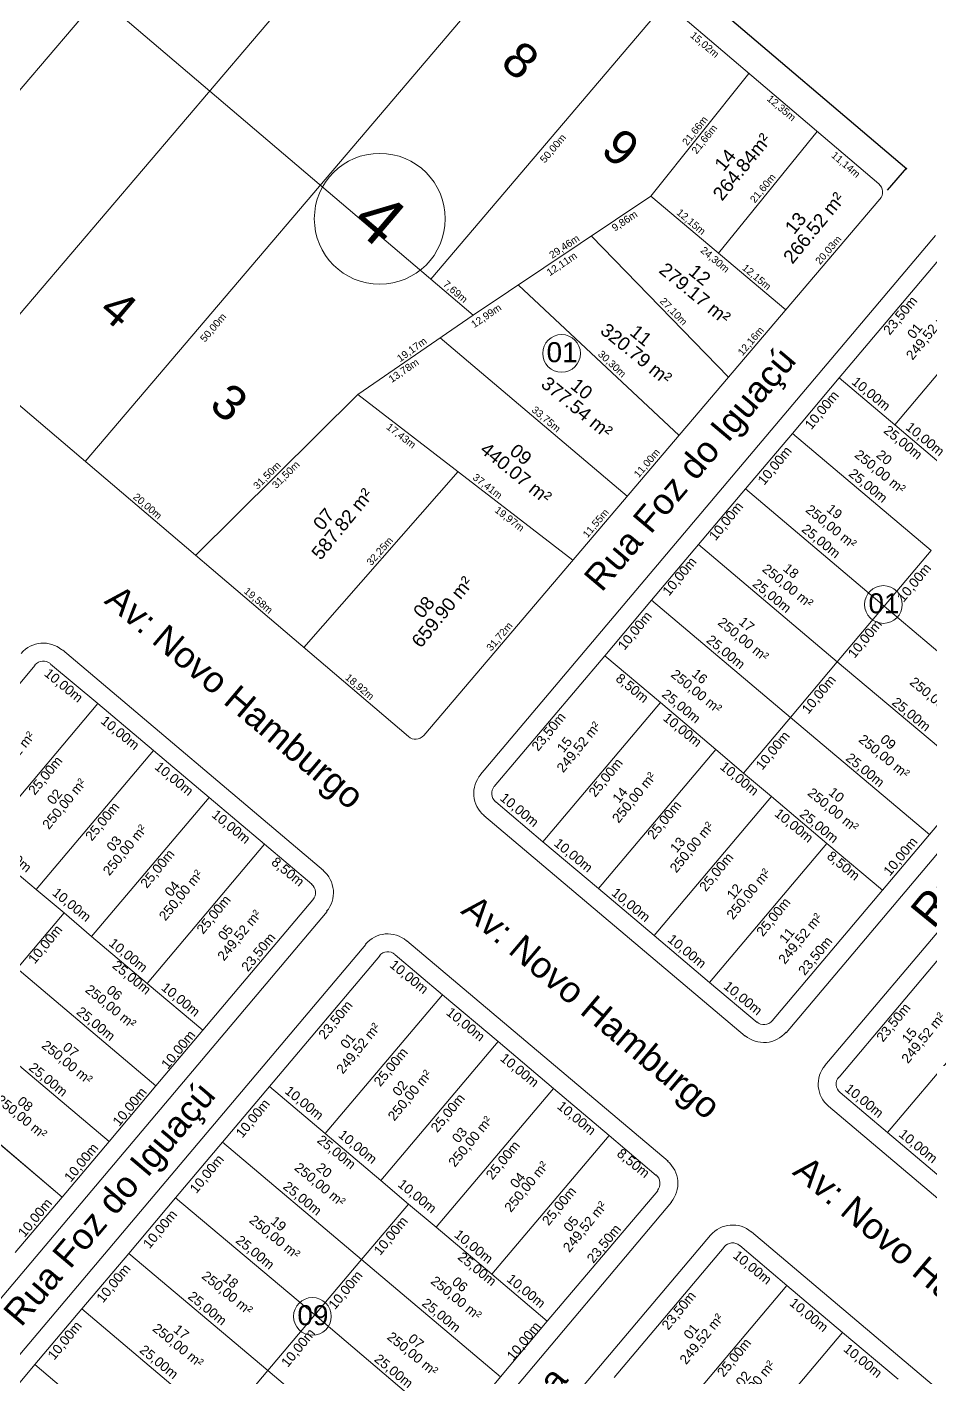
# Model space of a CAD drawing. Header units: metres. Extents: x 3808 to 8215, y 2374 to 6187.
# Drawn here: x 7317.1 to 7441.5, y 3941.6 to 4127.6 of the extents above; entities that cross this region are included whole.
import ezdxf
from ezdxf.enums import TextEntityAlignment as Align

# ---------------------------------------------------------------- set-up
doc = ezdxf.new("R2010")
doc.units = ezdxf.units.M
for name, color, linetype in [('0 - Cotas', 7, 'Continuous'), ('0 - Nome das Ruas', 7, 'Continuous'), ('0 - Número Dos Lotes', 7, 'Continuous'), ('0 - QUADRAS', 7, 'Continuous'), ('0 - Área Dos Lotes', 1, 'Continuous'), ('PDF_REGIAO_POLILINHAS', 7, 'Continuous'), ('vista', 7, 'Continuous')]:
    doc.layers.add(name, color=color, linetype=linetype)
doc.layers.add('0 - LINHAS DE QUADRA E LOTES', color=7, linetype='Continuous', lineweight=5)
doc.layers.add('PDF_IDENT_DAS_QUADRAS', color=40, linetype='Continuous', true_color=0xffbf00)
doc.layers.add('PDF_MEIO_FIO', color=7, linetype='Continuous', true_color=0xdd6e00)
doc.styles.add('Arial', font='arial.ttf')
doc.styles.add('pedro', font='arial.ttf', dxfattribs={"height": 3})
doc.styles.get("Standard").update_dxf_attribs({"font": 'arial.ttf'})
doc.dimstyles.new('Copy(2) of ISO-25', dxfattribs={"dimtxt": 1, "dimasz": 2.5, "dimexe": 1.25, "dimexo": 0.625, "dimgap": 0.2, "dimtad": 1, "dimtoh": 1, "dimlfac": 1, "dimzin": 1, "dimtxsty": 'Arial', "dimblk": 'NONE', "dimcen": 0, "dimse1": 1, "dimse2": 1, "dimsd1": 1, "dimsd2": 1, "dimclrt": 256, "dimaunit": 1, "dimadec": 3, "dimazin": 0, "dimtfac": 1, "dimtmove": 0, "dimatfit": 3, "dimldrblk": 'NONE', "dimfxl": 1, "dimtolj": 1, "dimtzin": 0, "dimarcsym": 0})
doc.dimstyles.new('pedro', dxfattribs={"dimtxt": 3, "dimasz": 0.1, "dimexe": 0.1, "dimexo": 0.1, "dimgap": 0.05, "dimtad": 1, "dimzin": 1, "dimtxsty": 'pedro', "dimblk": 'ARCHTICK', "dimcen": 2.5, "dimdle": 0.1, "dimadec": 0, "dimazin": 0, "dimtfac": 1, "dimtmove": 0, "dimatfit": 3, "dimldrblk": 'ARCHTICK', "dimfxl": 0.3, "dimarcsym": 0})

# ---------------------------------------------------------------- blocks, each defined once
blk = doc.blocks.new('_ARCHTICK')
at = {"color": 0, "linetype": 'ByBlock', "const_width": 0.15}
blk.add_lwpolyline([(-0.5, -0.5), (0.5, 0.5)], dxfattribs=at)
blk = doc.blocks.new('*D11524')
at = {"layer": 'Defpoints', "color": 0, "transparency": 16777216}
for p in [(7359.46, 4169.81), (7438.25, 4108.09), (7435.61, 4104.99)]:
    blk.add_point(p, dxfattribs=at)
at = {"layer": 'vista', "color": 0, "lineweight": -2, "transparency": 16777216}
for p, q in [((7359.53, 4169.88), (7362.17, 4172.99)), ((7362.03, 4172.98), (7438.33, 4108.03)), ((7435.68, 4105.07), (7438.32, 4108.17))]:
    blk.add_line(p, q, dxfattribs=at)
at = {"layer": 'vista', "color": 0, "lineweight": -2, "transparency": 16777216, "xscale": 0.1, "yscale": 0.1, "zscale": 0.1}
for p, rotation in [((7362.11, 4172.91), 139.595887678014), ((7438.25, 4108.09), 319.595887678014)]:
    blk.add_blockref('_ARCHTICK', p, dxfattribs=dict(at, rotation=rotation))
at = {"layer": 'vista', "color": 0, "lineweight": 5, "transparency": 16777216, "insert": (7401.38, 4141.91), "char_height": 3, "attachment_point": 5, "rotation": 319.5959, "style": 'pedro'}
blk.add_mtext('100,00', dxfattribs=at)
blk = doc.blocks.new('*D11714')
at = {"layer": 'Defpoints', "color": 0, "transparency": 16777216}
for p in [(7416.59, 4121.18), (7424.94, 4111.94), (7425.99, 4113.18)]:
    blk.add_point(p, dxfattribs=at)
at = {"layer": '0 - Cotas', "lineweight": 5, "transparency": 16777216, "insert": (7421.01, 4116.34), "char_height": 1, "attachment_point": 5, "rotation": 319.5959, "style": 'Arial'}
blk.add_mtext('\\A1;12,35m', dxfattribs=at)
blk = doc.blocks.new('_None')
blk = doc.blocks.new('*D11715')
at = {"layer": 'Defpoints', "color": 0, "transparency": 16777216}
for p in [(7425.99, 4113.18), (7433.3, 4104.59), (7434.47, 4105.96)]:
    blk.add_point(p, dxfattribs=at)
at = {"layer": '0 - Cotas', "lineweight": 5, "transparency": 16777216, "insert": (7429.88, 4108.55), "char_height": 1, "attachment_point": 5, "rotation": 319.5959, "style": 'Arial'}
blk.add_mtext('\\A1;11,14m', dxfattribs=at)
blk = doc.blocks.new('*D11716')
at = {"layer": 'Defpoints', "color": 0, "transparency": 16777216}
for p in [(7425.99, 4113.18), (7412.37, 4096.42), (7412.37, 4096.42)]:
    blk.add_point(p, dxfattribs=at)
at = {"layer": '0 - Cotas', "lineweight": 5, "transparency": 16777216, "insert": (7418.56, 4105.31), "char_height": 1, "attachment_point": 5, "rotation": 50.8945, "style": 'Arial'}
blk.add_mtext('\\A1;21,60m', dxfattribs=at)
blk = doc.blocks.new('*D11717')
at = {"layer": 'Defpoints', "color": 0, "transparency": 16777216}
for p in [(7416.59, 4121.18), (7403.08, 4104.25), (7404.44, 4103.16)]:
    blk.add_point(p, dxfattribs=at)
at = {"layer": '0 - Cotas', "lineweight": 5, "transparency": 16777216, "insert": (7410.51, 4112.06), "char_height": 1, "attachment_point": 5, "rotation": 51.4205, "style": 'Arial'}
blk.add_mtext('\\A1;21,66m', dxfattribs=at)
blk = doc.blocks.new('*D11718')
at = {"layer": 'Defpoints', "color": 0, "transparency": 16777216}
for p in [(7403.08, 4104.25), (7412.37, 4096.42), (7412.37, 4096.42)]:
    blk.add_point(p, dxfattribs=at)
at = {"layer": '0 - Cotas', "lineweight": 5, "transparency": 16777216, "insert": (7408.57, 4100.67), "char_height": 1, "attachment_point": 5, "rotation": 319.8918, "style": 'Arial'}
blk.add_mtext('\\A1;12,15m', dxfattribs=at)
blk = doc.blocks.new('*D11719')
at = {"layer": 'Defpoints', "color": 0, "transparency": 16777216}
for p in [(7412.37, 4096.42), (7421.66, 4088.6), (7421.66, 4088.6)]:
    blk.add_point(p, dxfattribs=at)
at = {"layer": '0 - Cotas', "lineweight": 5, "transparency": 16777216, "insert": (7417.6, 4093.06), "char_height": 1, "attachment_point": 5, "rotation": 319.8918, "style": 'Arial'}
blk.add_mtext('\\A1;12,15m', dxfattribs=at)
blk = doc.blocks.new('*D11720')
at = {"layer": 'Defpoints', "color": 0, "transparency": 16777216}
for p in [(7434.64, 4103.85), (7434.64, 4103.85), (7421.66, 4088.6)]:
    blk.add_point(p, dxfattribs=at)
at = {"layer": '0 - Cotas', "lineweight": 5, "transparency": 16777216, "insert": (7427.59, 4096.8), "char_height": 1, "attachment_point": 5, "rotation": 49.5959, "style": 'Arial'}
blk.add_mtext('\\A1;20,03m', dxfattribs=at)
blk = doc.blocks.new('*D11721')
at = {"layer": 'Defpoints', "color": 0, "transparency": 16777216}
for p in [(7421.66, 4088.6), (7413.78, 4079.34), (7413.78, 4079.34)]:
    blk.add_point(p, dxfattribs=at)
at = {"layer": '0 - Cotas', "lineweight": 5, "transparency": 16777216, "insert": (7416.9, 4084.24), "char_height": 1, "attachment_point": 5, "rotation": 49.5959, "style": 'Arial'}
blk.add_mtext('\\A1;12,16m', dxfattribs=at)
blk = doc.blocks.new('*D11722')
at = {"layer": 'Defpoints', "color": 0, "transparency": 16777216}
for p in [(7403.08, 4104.25), (7421.66, 4088.6), (7420.46, 4087.17)]:
    blk.add_point(p, dxfattribs=at)
at = {"layer": '0 - Cotas', "lineweight": 5, "transparency": 16777216, "insert": (7411.86, 4095.46), "char_height": 1, "attachment_point": 5, "rotation": 319.8918, "style": 'Arial'}
blk.add_mtext('\\A1;24,30m', dxfattribs=at)
blk = doc.blocks.new('*D11723')
at = {"layer": 'Defpoints', "color": 0, "transparency": 16777216}
for p in [(7394.88, 4098.76), (7413.78, 4079.34), (7413.78, 4079.34)]:
    blk.add_point(p, dxfattribs=at)
at = {"layer": '0 - Cotas', "lineweight": 5, "transparency": 16777216, "insert": (7406.15, 4088.33), "char_height": 1, "attachment_point": 5, "rotation": 314.2144, "style": 'Arial'}
blk.add_mtext('\\A1;27,10m', dxfattribs=at)
blk = doc.blocks.new('*D11724')
at = {"layer": 'Defpoints', "color": 0, "transparency": 16777216}
for p in [(7403.08, 4104.25), (7394.88, 4098.76), (7395.81, 4097.37)]:
    blk.add_point(p, dxfattribs=at)
at = {"layer": '0 - Cotas', "lineweight": 5, "transparency": 16777216, "insert": (7399.49, 4100.79), "char_height": 1, "attachment_point": 5, "rotation": 33.8134, "style": 'Arial'}
blk.add_mtext('\\A1;9,86m', dxfattribs=at)
blk = doc.blocks.new('*D11725')
at = {"layer": 'Defpoints', "color": 0, "transparency": 16777216}
for p in [(7394.88, 4098.76), (7384.82, 4092.02), (7385.82, 4090.53)]:
    blk.add_point(p, dxfattribs=at)
at = {"layer": '0 - Cotas', "lineweight": 5, "transparency": 16777216, "insert": (7390.84, 4094.85), "char_height": 1, "attachment_point": 5, "rotation": 33.8134, "style": 'Arial'}
blk.add_mtext('\\A1;12,11m', dxfattribs=at)
blk = doc.blocks.new('*D11726')
at = {"layer": 'Defpoints', "color": 0, "transparency": 16777216}
for p in [(7384.82, 4092.02), (7406.95, 4071.31), (7406.95, 4071.31)]:
    blk.add_point(p, dxfattribs=at)
at = {"layer": '0 - Cotas', "lineweight": 5, "transparency": 16777216, "insert": (7397.67, 4081.1), "char_height": 1, "attachment_point": 5, "rotation": 316.8923, "style": 'Arial'}
blk.add_mtext('\\A1;30,30m', dxfattribs=at)
blk = doc.blocks.new('*D11727')
at = {"layer": 'Defpoints', "color": 0, "transparency": 16777216}
for p in [(7374.06, 4084.75), (7399.82, 4062.94), (7399.82, 4062.94)]:
    blk.add_point(p, dxfattribs=at)
at = {"layer": '0 - Cotas', "lineweight": 5, "transparency": 16777216, "insert": (7388.6, 4073.48), "char_height": 1, "attachment_point": 5, "rotation": 319.743, "style": 'Arial'}
blk.add_mtext('\\A1;33,75m', dxfattribs=at)
blk = doc.blocks.new('*D11728')
at = {"layer": 'Defpoints', "color": 0, "transparency": 16777216}
for p in [(7406.95, 4071.31), (7399.82, 4062.94), (7399.82, 4062.94)]:
    blk.add_point(p, dxfattribs=at)
at = {"layer": '0 - Cotas', "lineweight": 5, "transparency": 16777216, "insert": (7402.59, 4067.43), "char_height": 1, "attachment_point": 5, "rotation": 49.5959, "style": 'Arial'}
blk.add_mtext('\\A1;11,00m', dxfattribs=at)
blk = doc.blocks.new('*D11729')
at = {"layer": 'Defpoints', "color": 0, "transparency": 16777216}
for p in [(7384.82, 4092.02), (7374.06, 4084.75), (7375.13, 4083.16)]:
    blk.add_point(p, dxfattribs=at)
at = {"layer": '0 - Cotas', "lineweight": 5, "transparency": 16777216, "insert": (7380.43, 4087.71), "char_height": 1, "attachment_point": 5, "rotation": 34.063, "style": 'Arial'}
blk.add_mtext('\\A1;12,99m', dxfattribs=at)
blk = doc.blocks.new('*D11730')
at = {"layer": 'Defpoints', "color": 0, "transparency": 16777216}
for p in [(7399.82, 4062.94), (7392.33, 4054.14), (7392.33, 4054.14)]:
    blk.add_point(p, dxfattribs=at)
at = {"layer": '0 - Cotas', "lineweight": 5, "transparency": 16777216, "insert": (7395.54, 4059.15), "char_height": 1, "attachment_point": 5, "rotation": 49.5959, "style": 'Arial'}
blk.add_mtext('\\A1;11,55m', dxfattribs=at)
blk = doc.blocks.new('*D11731')
at = {"layer": 'Defpoints', "color": 0, "transparency": 16777216}
for p in [(7362.69, 4076.96), (7392.33, 4054.14), (7392.33, 4054.14)]:
    blk.add_point(p, dxfattribs=at)
at = {"layer": '0 - Cotas', "lineweight": 5, "transparency": 16777216, "insert": (7380.52, 4064.24), "char_height": 1, "attachment_point": 5, "rotation": 322.4023, "style": 'Arial'}
blk.add_mtext('\\A1;37,41m', dxfattribs=at)
blk = doc.blocks.new('*D11732')
at = {"layer": 'Defpoints', "color": 0, "transparency": 16777216}
for p in [(7374.06, 4084.75), (7375.05, 4083.3), (7362.69, 4076.96)]:
    blk.add_point(p, dxfattribs=at)
at = {"layer": '0 - Cotas', "lineweight": 5, "transparency": 16777216, "insert": (7369.06, 4080.17), "char_height": 1, "attachment_point": 5, "rotation": 34.4025, "style": 'Arial'}
blk.add_mtext('\\A1;13,78m', dxfattribs=at)
blk = doc.blocks.new('*D11733')
at = {"layer": 'Defpoints', "color": 0, "transparency": 16777216}
for p in [(7392.33, 4054.14), (7371.77, 4029.98), (7371.77, 4029.98)]:
    blk.add_point(p, dxfattribs=at)
at = {"layer": '0 - Cotas', "lineweight": 5, "transparency": 16777216, "insert": (7382.27, 4043.55), "char_height": 1, "attachment_point": 5, "rotation": 49.5959, "style": 'Arial'}
blk.add_mtext('\\A1;31,72m', dxfattribs=at)
blk = doc.blocks.new('*D11734')
at = {"layer": 'Defpoints', "color": 0, "transparency": 16777216}
for p in [(7376.5, 4066.32), (7355.25, 4042.08), (7355.25, 4042.08)]:
    blk.add_point(p, dxfattribs=at)
at = {"layer": '0 - Cotas', "lineweight": 5, "transparency": 16777216, "insert": (7365.78, 4055.3), "char_height": 1, "attachment_point": 5, "rotation": 48.7582, "style": 'Arial'}
blk.add_mtext('\\A1;32,25m', dxfattribs=at)
blk = doc.blocks.new('*D11735')
at = {"layer": 'Defpoints', "color": 0, "transparency": 16777216}
for p in [(7376.5, 4066.32), (7391.28, 4052.78), (7392.33, 4054.14)]:
    blk.add_point(p, dxfattribs=at)
at = {"layer": '0 - Cotas', "lineweight": 5, "transparency": 16777216, "insert": (7383.55, 4059.74), "char_height": 1, "attachment_point": 5, "rotation": 322.4023, "style": 'Arial'}
blk.add_mtext('\\A1;19,97m', dxfattribs=at)
blk = doc.blocks.new('*D11736')
at = {"layer": 'Defpoints', "color": 0, "transparency": 16777216}
for p in [(7355.25, 4042.08), (7369.65, 4029.81), (7369.65, 4029.81)]:
    blk.add_point(p, dxfattribs=at)
at = {"layer": '0 - Cotas', "lineweight": 5, "transparency": 16777216, "insert": (7362.9, 4036.61), "char_height": 1, "attachment_point": 5, "rotation": 319.5959, "style": 'Arial'}
blk.add_mtext('\\A1;18,92m', dxfattribs=at)
blk = doc.blocks.new('*D11737')
at = {"layer": 'Defpoints', "color": 0, "transparency": 16777216}
for p in [(7362.69, 4076.96), (7376.5, 4066.32), (7375.43, 4064.93)]:
    blk.add_point(p, dxfattribs=at)
at = {"layer": '0 - Cotas', "lineweight": 5, "transparency": 16777216, "insert": (7368.62, 4071.19), "char_height": 1, "attachment_point": 5, "rotation": 322.4023, "style": 'Arial'}
blk.add_mtext('\\A1;17,43m', dxfattribs=at)
blk = doc.blocks.new('*D11738')
at = {"layer": 'Defpoints', "color": 0, "transparency": 16777216}
for p in [(7362.69, 4076.96), (7340.34, 4054.77), (7341.57, 4053.53)]:
    blk.add_point(p, dxfattribs=at)
at = {"layer": '0 - Cotas', "lineweight": 5, "transparency": 16777216, "insert": (7352.83, 4065.83), "char_height": 1, "attachment_point": 5, "rotation": 44.79, "style": 'Arial'}
blk.add_mtext('\\A1;31,50m', dxfattribs=at)
blk = doc.blocks.new('*D11739')
at = {"layer": 'Defpoints', "color": 0, "transparency": 16777216}
for p in [(7340.34, 4054.77), (7355.25, 4042.08), (7355.25, 4042.08)]:
    blk.add_point(p, dxfattribs=at)
at = {"layer": '0 - Cotas', "lineweight": 5, "transparency": 16777216, "insert": (7348.94, 4048.5), "char_height": 1, "attachment_point": 5, "rotation": 319.5959, "style": 'Arial'}
blk.add_mtext('\\A1;19,58m', dxfattribs=at)
blk = doc.blocks.new('*D11740')
at = {"layer": 'Defpoints', "color": 0, "transparency": 16777216}
for p in [(7405.15, 4130.92), (7415.4, 4119.79), (7416.59, 4121.18)]:
    blk.add_point(p, dxfattribs=at)
at = {"layer": '0 - Cotas', "lineweight": 5, "transparency": 16777216, "insert": (7410.44, 4125.07), "char_height": 1, "attachment_point": 5, "rotation": 319.5959, "style": 'Arial'}
blk.add_mtext('\\A1;15,02m', dxfattribs=at)
blk = doc.blocks.new('*D11741')
at = {"layer": 'Defpoints', "color": 0, "transparency": 16777216}
for p in [(7405.15, 4130.92), (7372.74, 4092.84), (7374.3, 4091.52)]:
    blk.add_point(p, dxfattribs=at)
at = {"layer": '0 - Cotas', "lineweight": 5, "transparency": 16777216, "insert": (7389.65, 4110.79), "char_height": 1, "attachment_point": 5, "rotation": 49.5959, "style": 'Arial'}
blk.add_mtext('\\A1;50,00m', dxfattribs=at)
blk = doc.blocks.new('*D11742')
at = {"layer": 'Defpoints', "color": 0, "transparency": 16777216}
for p in [(7416.59, 4121.18), (7403.08, 4104.25), (7403.08, 4104.25)]:
    blk.add_point(p, dxfattribs=at)
at = {"layer": '0 - Cotas', "lineweight": 5, "transparency": 16777216, "insert": (7409.21, 4113.22), "char_height": 1, "attachment_point": 5, "rotation": 51.4205, "style": 'Arial'}
blk.add_mtext('\\A1;21,66m', dxfattribs=at)
blk = doc.blocks.new('*D11743')
at = {"layer": 'Defpoints', "color": 0, "transparency": 16777216}
for p in [(7403.08, 4104.25), (7378.6, 4087.86), (7378.6, 4087.86)]:
    blk.add_point(p, dxfattribs=at)
at = {"layer": '0 - Cotas', "lineweight": 5, "transparency": 16777216, "insert": (7391.19, 4097.25), "char_height": 1, "attachment_point": 5, "rotation": 33.8134, "style": 'Arial'}
blk.add_mtext('\\A1;29,46m', dxfattribs=at)
blk = doc.blocks.new('*D11744')
at = {"layer": 'Defpoints', "color": 0, "transparency": 16777216}
for p in [(7372.74, 4092.84), (7378.6, 4087.86), (7378.6, 4087.86)]:
    blk.add_point(p, dxfattribs=at)
at = {"layer": '0 - Cotas', "lineweight": 5, "transparency": 16777216, "insert": (7376.08, 4091.05), "char_height": 1, "attachment_point": 5, "rotation": 319.5959, "style": 'Arial'}
blk.add_mtext('\\A1;7,69m', dxfattribs=at)
blk = doc.blocks.new('*D11745')
at = {"layer": 'Defpoints', "color": 0, "transparency": 16777216}
for p in [(7325.11, 4067.73), (7340.34, 4054.77), (7340.34, 4054.77)]:
    blk.add_point(p, dxfattribs=at)
at = {"layer": '0 - Cotas', "lineweight": 5, "transparency": 16777216, "insert": (7333.67, 4061.49), "char_height": 1, "attachment_point": 5, "rotation": 319.5959, "style": 'Arial'}
blk.add_mtext('\\A1;20,00m', dxfattribs=at)
blk = doc.blocks.new('*D11746')
at = {"layer": 'Defpoints', "color": 0, "transparency": 16777216}
for p in [(7357.51, 4105.81), (7359.33, 4104.26), (7325.11, 4067.73)]:
    blk.add_point(p, dxfattribs=at)
at = {"layer": '0 - Cotas', "lineweight": 5, "transparency": 16777216, "insert": (7342.83, 4086.11), "char_height": 1, "attachment_point": 5, "rotation": 49.5959, "style": 'Arial'}
blk.add_mtext('\\A1;50,00m', dxfattribs=at)
blk = doc.blocks.new('*D11747')
at = {"layer": 'Defpoints', "color": 0, "transparency": 16777216}
for p in [(7378.27, 4088.14), (7362.69, 4076.96), (7362.82, 4076.79)]:
    blk.add_point(p, dxfattribs=at)
at = {"layer": '0 - Cotas', "lineweight": 5, "transparency": 16777216, "insert": (7370.18, 4083.06), "char_height": 1, "attachment_point": 5, "rotation": 35.6701, "style": 'Arial'}
blk.add_mtext('\\A1;19,17m', dxfattribs=at)
blk = doc.blocks.new('*D11748')
at = {"layer": 'Defpoints', "color": 0, "transparency": 16777216}
for p in [(7362.69, 4076.96), (7340.34, 4054.77), (7340.34, 4054.77)]:
    blk.add_point(p, dxfattribs=at)
at = {"layer": '0 - Cotas', "lineweight": 5, "transparency": 16777216, "insert": (7350.24, 4065.73), "char_height": 1, "attachment_point": 5, "rotation": 44.79, "style": 'Arial'}
blk.add_mtext('\\A1;31,50m', dxfattribs=at)

msp = doc.modelspace()

# ---------------------------------------------------------------- linework, layer by layer
at = {"layer": '0 - LINHAS DE QUADRA E LOTES', "lineweight": 5}
for p, q in [((7403.077, 4104.248), (7416.587, 4121.184)), ((7425.99, 4113.181), (7412.368, 4096.422)), ((7378.603, 4087.856), (7403.077, 4104.248)), ((7403.077, 4104.248), (7421.659, 4088.596)), ((7413.777, 4079.337), (7394.881, 4098.759)), ((7406.948, 4071.313), (7384.823, 4092.022)), ((7378.603, 4087.856), (7362.692, 4076.96)), ((7399.818, 4062.937), (7374.062, 4084.746)), ((7362.692, 4076.96), (7340.336, 4054.768)), ((7392.329, 4054.139), (7362.692, 4076.96)), ((7355.246, 4042.076), (7376.504, 4066.324))]:
    msp.add_line(p, q, dxfattribs=at)
for centre, start, end in [((7433.499, 4104.82), 319.59589, 49.59589), ((7370.626, 4030.955), 229.59589, 319.59589)]:
    msp.add_arc(centre, 1.5, start, end, dxfattribs=at)
at = {"layer": 'PDF_IDENT_DAS_QUADRAS', "color": 7, "lineweight": 5}
for centre in [(7390.77, 4082.607), (7435.118, 4048.012), (7356.439, 3949.94)]:
    msp.add_circle(centre, 2.597, dxfattribs=at)
at = {"layer": 'PDF_MEIO_FIO', "lineweight": 5}
for p, q in [((7379.595, 4024.594), (7442.272, 4098.84)), ((7484.382, 4063.311), (7421.705, 3989.014)), ((7427.053, 3984.489), (7489.781, 4058.786)), ((7322.008, 4041.767), (7357.949, 4011.38)), ((7416.05, 3988.551), (7380.058, 4018.938)), ((7358.463, 4005.724), (7295.735, 3931.478)), ((7301.133, 3926.954), (7363.81, 4001.199)), ((7369.466, 4001.662), (7405.458, 3971.326)), ((7463.559, 3948.497), (7427.567, 3978.885)), ((7405.92, 3965.671), (7343.244, 3891.373)), ((7416.924, 3961.609), (7452.915, 3931.221)), ((7348.591, 3886.849), (7411.268, 3961.146))]:
    msp.add_line(p, q, dxfattribs=at)
for centre, start, end in [((7319.361, 4038.708), 49.83385, 139.82877), ((7382.654, 4021.998), 139.8277, 229.82941), ((7355.352, 4008.321), 319.8277, 49.82941), ((7366.818, 3998.654), 49.8338, 139.82882), ((7418.646, 3991.662), 229.8277, 319.82941), ((7430.112, 3981.944), 139.8277, 229.82941), ((7402.81, 3968.267), 319.8277, 49.82941), ((7414.327, 3958.549), 49.8338, 139.82882)]:
    msp.add_arc(centre, 3.985, start, end, dxfattribs=at)
at = {"layer": 'PDF_REGIAO_POLILINHAS', "lineweight": 5}
for p, q in [((7429.007, 4079.25), (7444.226, 4097.246)), ((7452.812, 4091.899), (7436.668, 4072.771)), ((7436.668, 4072.771), (7452.812, 4091.899)), ((7422.579, 4071.589), (7429.007, 4079.25)), ((7436.668, 4072.771), (7429.007, 4079.25)), ((7429.007, 4079.25), (7436.668, 4072.771)), ((7416.101, 4063.928), (7422.579, 4071.589)), ((7422.579, 4071.589), (7441.706, 4055.444)), ((7441.706, 4055.444), (7422.579, 4071.589)), ((7444.329, 4066.293), (7436.668, 4072.771)), ((7436.668, 4072.771), (7444.329, 4066.293)), ((7409.622, 4056.267), (7416.101, 4063.928)), ((7416.101, 4063.928), (7435.228, 4047.783)), ((7435.228, 4047.783), (7416.101, 4063.928)), ((7403.144, 4048.606), (7409.622, 4056.267)), ((7409.622, 4056.267), (7428.749, 4040.122)), ((7428.749, 4040.122), (7409.622, 4056.267)), ((7441.706, 4055.444), (7435.228, 4047.783)), ((7435.228, 4047.783), (7441.706, 4055.444)), ((7396.717, 4040.945), (7403.144, 4048.606)), ((7403.144, 4048.606), (7422.322, 4032.461)), ((7422.322, 4032.461), (7403.144, 4048.606)), ((7435.228, 4047.783), (7428.749, 4040.122)), ((7428.749, 4040.122), (7435.228, 4047.783)), ((7454.355, 4031.587), (7435.228, 4047.783)), ((7435.228, 4047.783), (7454.355, 4031.587)), ((7303.087, 4021.663), (7318.255, 4039.659)), ((7320.363, 4039.813), (7326.893, 4034.363)), ((7381.498, 4022.949), (7396.717, 4040.945)), ((7396.717, 4040.945), (7404.378, 4034.517)), ((7404.378, 4034.517), (7396.717, 4040.945)), ((7422.322, 4032.461), (7428.749, 4040.122)), ((7428.749, 4040.122), (7422.322, 4032.461)), ((7428.749, 4040.122), (7447.928, 4023.977)), ((7447.928, 4023.977), (7428.749, 4040.122)), ((7326.893, 4034.363), (7310.697, 4015.185)), ((7310.697, 4015.185), (7326.893, 4034.363)), ((7326.893, 4034.363), (7334.554, 4027.885)), ((7388.182, 4015.339), (7404.378, 4034.517)), ((7404.378, 4034.517), (7388.182, 4015.339)), ((7404.378, 4034.517), (7412.039, 4028.039)), ((7412.039, 4028.039), (7404.378, 4034.517)), ((7415.844, 4024.8), (7422.322, 4032.461)), ((7422.322, 4032.461), (7415.844, 4024.8)), ((7441.449, 4016.316), (7422.322, 4032.461)), ((7422.322, 4032.461), (7441.449, 4016.316)), ((7334.554, 4027.885), (7318.358, 4008.758)), ((7318.358, 4008.758), (7334.554, 4027.885)), ((7334.554, 4027.885), (7342.215, 4021.406)), ((7395.843, 4008.912), (7412.039, 4028.039)), ((7412.039, 4028.039), (7395.843, 4008.912)), ((7412.039, 4028.039), (7415.844, 4024.8)), ((7415.844, 4024.8), (7412.039, 4028.039)), ((7419.7, 4021.56), (7415.844, 4024.8)), ((7415.844, 4024.8), (7419.7, 4021.56)), ((7447.928, 4023.977), (7441.449, 4016.316)), ((7342.215, 4021.406), (7326.019, 4002.279)), ((7326.019, 4002.279), (7342.215, 4021.406)), ((7326.019, 4002.279), (7342.215, 4021.406)), ((7342.215, 4021.406), (7349.825, 4014.979)), ((7342.215, 4021.406), (7349.825, 4014.979)), ((7388.182, 4015.339), (7381.703, 4020.841)), ((7403.504, 4002.433), (7419.7, 4021.56)), ((7419.7, 4021.56), (7403.504, 4002.433)), ((7427.31, 4015.082), (7419.7, 4021.56)), ((7419.7, 4021.56), (7427.31, 4015.082)), ((7395.843, 4008.912), (7388.182, 4015.339)), ((7441.449, 4016.316), (7434.971, 4008.655)), ((7318.358, 4008.758), (7310.697, 4015.185)), ((7310.697, 4015.185), (7318.358, 4008.758)), ((7349.825, 4014.979), (7333.68, 3995.801)), ((7349.825, 4014.979), (7333.68, 3995.801)), ((7333.68, 3995.801), (7349.825, 4014.979)), ((7349.825, 4014.979), (7356.355, 4009.478)), ((7411.165, 3995.955), (7427.31, 4015.082)), ((7427.31, 4015.082), (7411.165, 3995.955)), ((7434.971, 4008.655), (7427.31, 4015.082)), ((7427.31, 4015.082), (7434.971, 4008.655)), ((7322.214, 4005.518), (7318.358, 4008.758)), ((7318.358, 4008.758), (7322.214, 4005.518)), ((7403.504, 4002.433), (7395.843, 4008.912)), ((7434.971, 4008.655), (7419.803, 3990.659)), ((7356.509, 4007.318), (7341.341, 3989.374)), ((7315.736, 3997.857), (7322.214, 4005.518)), ((7322.214, 4005.518), (7315.736, 3997.857)), ((7326.019, 4002.279), (7322.214, 4005.518)), ((7322.214, 4005.518), (7326.019, 4002.279)), ((7333.68, 3995.801), (7326.019, 4002.279)), ((7333.68, 3995.801), (7326.019, 4002.279)), ((7326.019, 4002.279), (7333.68, 3995.801)), ((7411.165, 3995.955), (7403.504, 4002.433)), ((7429.007, 3982.895), (7444.174, 4000.891)), ((7350.545, 3981.61), (7365.713, 3999.606)), ((7367.821, 3999.76), (7374.351, 3994.258)), ((7334.863, 3981.713), (7315.736, 3997.857)), ((7315.736, 3997.857), (7334.863, 3981.713)), ((7333.68, 3995.801), (7341.341, 3989.374)), ((7341.341, 3989.374), (7333.68, 3995.801)), ((7417.695, 3990.453), (7411.165, 3995.955)), ((7374.351, 3994.258), (7358.206, 3975.131)), ((7358.206, 3975.131), (7374.351, 3994.258)), ((7374.351, 3994.258), (7382.012, 3987.831)), ((7435.691, 3975.285), (7451.836, 3994.412)), ((7451.836, 3994.412), (7435.691, 3975.285)), ((7328.436, 3974.051), (7309.257, 3990.196)), ((7309.257, 3990.196), (7328.436, 3974.051)), ((7341.341, 3989.374), (7334.863, 3981.713)), ((7382.012, 3987.831), (7365.867, 3968.653)), ((7365.867, 3968.653), (7382.012, 3987.831)), ((7382.012, 3987.831), (7389.673, 3981.353)), ((7321.957, 3966.39), (7302.83, 3982.535)), ((7302.83, 3982.535), (7321.957, 3966.39)), ((7334.863, 3981.713), (7328.436, 3974.051)), ((7344.066, 3973.949), (7350.545, 3981.61)), ((7358.206, 3975.131), (7350.545, 3981.61)), ((7350.545, 3981.61), (7358.206, 3975.131)), ((7389.673, 3981.353), (7373.477, 3962.226)), ((7373.477, 3962.226), (7389.673, 3981.353)), ((7389.673, 3981.353), (7397.334, 3974.874)), ((7435.691, 3975.285), (7429.161, 3980.787)), ((7365.867, 3968.653), (7358.206, 3975.131)), ((7358.206, 3975.131), (7365.867, 3968.653)), ((7397.334, 3974.874), (7381.138, 3955.747)), ((7381.138, 3955.747), (7397.334, 3974.874)), ((7397.334, 3974.874), (7403.812, 3969.373)), ((7443.352, 3968.807), (7435.691, 3975.285)), ((7328.436, 3974.051), (7321.957, 3966.39)), ((7337.588, 3966.288), (7344.066, 3973.949)), ((7344.066, 3973.949), (7363.193, 3957.804)), ((7363.193, 3957.804), (7344.066, 3973.949)), ((7369.672, 3965.413), (7365.867, 3968.653)), ((7365.867, 3968.653), (7369.672, 3965.413)), ((7404.018, 3967.264), (7388.799, 3949.269)), ((7321.957, 3966.39), (7315.479, 3958.729)), ((7331.161, 3958.626), (7337.588, 3966.288)), ((7337.588, 3966.288), (7356.766, 3950.143)), ((7356.766, 3950.143), (7337.588, 3966.288)), ((7363.193, 3957.804), (7369.672, 3965.413)), ((7369.672, 3965.413), (7363.193, 3957.804)), ((7373.477, 3962.226), (7369.672, 3965.413)), ((7369.672, 3965.413), (7373.477, 3962.226)), ((7381.138, 3955.747), (7373.477, 3962.226)), ((7373.477, 3962.226), (7381.138, 3955.747)), ((7398.002, 3941.505), (7413.17, 3959.501)), ((7415.33, 3959.706), (7421.808, 3954.205)), ((7324.682, 3950.965), (7331.161, 3958.626)), ((7331.161, 3958.626), (7350.288, 3942.482)), ((7350.288, 3942.482), (7331.161, 3958.626)), ((7356.766, 3950.143), (7363.193, 3957.804)), ((7363.193, 3957.804), (7356.766, 3950.143)), ((7382.372, 3941.608), (7363.193, 3957.804)), ((7363.193, 3957.804), (7382.372, 3941.608)), ((7388.799, 3949.269), (7381.138, 3955.747)), ((7381.138, 3955.747), (7388.799, 3949.269)), ((7421.808, 3954.205), (7405.663, 3935.078)), ((7405.663, 3935.078), (7421.808, 3954.205)), ((7421.808, 3954.205), (7429.469, 3947.726)), ((7318.204, 3943.304), (7324.682, 3950.965)), ((7324.682, 3950.965), (7343.809, 3934.821)), ((7343.809, 3934.821), (7324.682, 3950.965)), ((7350.288, 3942.482), (7356.766, 3950.143)), ((7356.766, 3950.143), (7350.288, 3942.482)), ((7375.893, 3933.946), (7356.766, 3950.143)), ((7356.766, 3950.143), (7375.893, 3933.946)), ((7388.799, 3949.269), (7382.372, 3941.608)), ((7429.469, 3947.726), (7413.324, 3928.599)), ((7413.324, 3928.599), (7429.469, 3947.726)), ((7429.469, 3947.726), (7437.13, 3941.299)), ((7303.036, 3925.308), (7318.204, 3943.304)), ((7318.204, 3943.304), (7325.865, 3936.826)), ((7325.865, 3936.826), (7318.204, 3943.304)), ((7343.809, 3934.821), (7350.288, 3942.482)), ((7350.288, 3942.482), (7343.809, 3934.821)), ((7369.415, 3926.337), (7350.288, 3942.482)), ((7350.288, 3942.482), (7369.415, 3926.337)), ((7382.372, 3941.608), (7375.893, 3933.946))]:
    msp.add_line(p, q, dxfattribs=at)
for centre, start, end in [((7319.36, 4038.708), 49.8327, 139.82781), ((7382.654, 4021.998), 139.82568, 229.82882), ((7355.352, 4008.321), 319.82568, 49.82882), ((7366.818, 3998.654), 49.83284, 139.82767), ((7418.646, 3991.662), 229.82568, 319.82882), ((7430.112, 3981.944), 139.82568, 229.82882), ((7402.81, 3968.267), 319.82568, 49.82882), ((7414.327, 3958.549), 49.83284, 139.82767)]:
    msp.add_arc(centre, 1.517, start, end, dxfattribs=at)
at = {"layer": 'vista', "lineweight": 5}
for p, q in [((7294.646, 4093.658), (7359.464, 4169.807)), ((7359.464, 4169.807), (7434.471, 4105.962)), ((7359.464, 4169.807), (7434.471, 4105.962)), ((7309.876, 4080.695), (7374.694, 4156.844)), ((7325.106, 4067.731), (7389.923, 4143.88)), ((7327.055, 4131.733), (7378.603, 4087.856)), ((7372.745, 4092.842), (7405.153, 4130.917)), ((7371.768, 4029.983), (7434.641, 4103.848)), ((7371.768, 4029.983), (7434.641, 4103.848)), ((7294.646, 4093.658), (7369.653, 4029.813)), ((7294.646, 4093.658), (7369.653, 4029.813))]:
    msp.add_line(p, q, dxfattribs=at)
at = {"layer": 'vista', "color": 7, "lineweight": 5}
msp.add_circle((7365.715, 4101.151), 9.014, dxfattribs=at)

# ---------------------------------------------------------------- texts
at = {"layer": '0 - Cotas', "lineweight": 5}
for s, rotation, p in [('23,50m', 50.78171, (7435.989, 4085.037)), ('10,00m', 320.78171, (7430.624, 4078.498)), ('10,00m', 50.78171, (7425.174, 4072.007)), ('10,00m', 320.78171, (7438.064, 4072.246)), ('25,00m', 320.78171, (7435.029, 4071.792)), ('10,00m', 50.78171, (7418.685, 4064.352)), ('25,00m', 320.78171, (7430.221, 4065.841)), ('10,00m', 50.78171, (7411.98, 4056.71)), ('25,00m', 320.78171, (7423.733, 4058.186)), ('10,00m', 50.78171, (7405.565, 4049.086)), ('10,00m', 50.78171, (7437.884, 4048.225)), ('25,00m', 320.78171, (7416.966, 4050.659)), ('10,00m', 50.78171, (7399.422, 4041.613)), ('10,00m', 50.78171, (7431.12, 4040.501)), ('25,00m', 320.78171, (7410.613, 4042.921)), ('10,00m', 320.78171, (7319.37, 4038.319)), ('8,50m', 320.78171, (7398.109, 4037.613)), ('10,00m', 50.78171, (7424.762, 4032.828)), ('25,00m', 320.78171, (7404.47, 4035.448)), ('25,00m', 320.78171, (7436.167, 4034.335)), ('10,00m', 320.78171, (7327.154, 4031.777)), ('23,50m', 50.78171, (7387.535, 4027.704)), ('10,00m', 320.78171, (7404.639, 4032.186)), ('10,00m', 50.78171, (7418.412, 4025.104)), ('25,00m', 50.78171, (7318.188, 4021.663)), ('25,00m', 50.78171, (7395.4, 4021.377)), ('25,00m', 320.78171, (7429.81, 4026.662)), ('10,00m', 320.78171, (7334.589, 4025.46)), ('10,00m', 320.78171, (7412.483, 4025.471)), ('10,00m', 320.78171, (7382.169, 4021.164)), ('25,00m', 50.78171, (7326.042, 4015.333)), ('10,00m', 320.78171, (7342.444, 4018.856)), ('25,00m', 50.78171, (7403.471, 4015.537)), ('10,00m', 320.78171, (7419.992, 4019.011)), ('25,00m', 320.78171, (7423.46, 4018.938)), ('10,00m', 320.78171, (7312.284, 4014.907)), ('10,00m', 320.78171, (7389.609, 4014.912)), ('10,00m', 50.78171, (7436.009, 4010.522)), ('25,00m', 50.78171, (7333.634, 4008.823)), ('25,00m', 50.78171, (7410.643, 4008.359)), ('8,50m', 320.78171, (7427.207, 4013.143)), ('8,50m', 320.78171, (7350.664, 4012.321)), ('10,00m', 320.78171, (7320.483, 4008.104)), ('10,00m', 320.78171, (7397.538, 4008.084)), ('25,00m', 50.78171, (7341.381, 4002.515)), ('25,00m', 50.78171, (7418.506, 4002.172)), ('10,00m', 50.78171, (7318.177, 3998.413)), ('23,50m', 50.78171, (7347.548, 3997.33)), ('10,00m', 320.78171, (7405.256, 4001.694)), ('10,00m', 320.78171, (7328.269, 4001.153)), ('23,50m', 50.78171, (7424.277, 3996.821)), ('25,00m', 320.78171, (7328.751, 3998.081)), ('10,00m', 320.78171, (7366.971, 3998.166)), ('10,00m', 320.78171, (7335.496, 3995.044)), ('10,00m', 320.78171, (7412.973, 3995.233)), ('23,50m', 50.78171, (7358.167, 3987.997)), ('25,00m', 320.78171, (7323.808, 3991.702)), ('10,00m', 320.78171, (7374.755, 3991.625)), ('23,50m', 50.78171, (7435.041, 3987.642)), ('10,00m', 50.78171, (7336.511, 3983.905)), ('25,00m', 50.78171, (7365.79, 3981.51)), ('10,00m', 320.78171, (7382.19, 3985.307)), ('25,00m', 320.78171, (7317.247, 3984.017)), ('10,00m', 320.78171, (7429.675, 3981.103)), ('10,00m', 50.78171, (7329.808, 3976.034)), ('10,00m', 320.78171, (7352.519, 3980.795)), ('25,00m', 50.78171, (7373.644, 3975.181)), ('10,00m', 50.78171, (7346.774, 3974.43)), ('10,00m', 320.78171, (7390.045, 3978.704)), ('25,00m', 320.78171, (7356.967, 3974.028)), ('10,00m', 320.78171, (7359.885, 3974.755)), ('10,00m', 320.78171, (7437.115, 3974.851)), ('10,00m', 50.78171, (7323.141, 3968.349)), ('25,00m', 50.78171, (7381.235, 3968.671)), ('8,50m', 320.78171, (7398.265, 3972.169)), ('10,00m', 50.78171, (7340.44, 3966.773)), ('25,00m', 320.78171, (7352.273, 3967.647)), ('10,00m', 320.78171, (7368.084, 3967.951)), ('25,00m', 50.78171, (7388.982, 3962.362)), ('10,00m', 50.78171, (7316.766, 3960.739)), ('10,00m', 50.78171, (7333.995, 3959.174)), ('10,00m', 50.78171, (7365.778, 3958.26)), ('10,00m', 320.78171, (7375.87, 3961.001)), ('23,50m', 50.78171, (7395.149, 3957.178)), ('25,00m', 320.78171, (7345.753, 3960.22)), ('25,00m', 320.78171, (7376.352, 3957.929)), ('10,00m', 320.78171, (7414.274, 3958.134)), ('10,00m', 50.78171, (7327.579, 3951.711)), ('10,00m', 50.78171, (7359.543, 3950.785)), ('10,00m', 320.78171, (7383.097, 3954.892)), ('25,00m', 320.78171, (7339.174, 3952.507)), ('25,00m', 320.78171, (7371.409, 3951.55)), ('23,50m', 50.78171, (7405.47, 3947.964)), ('10,00m', 320.78171, (7422.058, 3951.592)), ('10,00m', 50.78171, (7320.855, 3943.83)), ('10,00m', 50.78171, (7384.112, 3943.753)), ('10,00m', 50.78171, (7353.033, 3942.825)), ('25,00m', 50.78171, (7413.093, 3941.478)), ('25,00m', 320.78171, (7332.501, 3945.114)), ('25,00m', 320.78171, (7364.848, 3943.865)), ('10,00m', 320.78171, (7429.493, 3945.274))]:
    msp.add_text(s, height=1.3224, rotation=rotation, dxfattribs=at).set_placement(p)
at = {"layer": '0 - Nome das Ruas', "lineweight": 5}
for s, height, rotation, p in [('Rua Foz do Iguaçú', 3.54115, 49.8013, (7396.288, 4049.596)), ('Av: Novo Hamburgo', 3.54115, 319.8013, (7327.618, 4048.326)), ('Rua Ponta Grossa', 4.42644, 50.78171, (7441.964, 4003.164)), ('Av: Novo Hamburgo', 3.54115, 319.8013, (7376.744, 4005.618)), ('Rua Foz do Iguaçú', 3.54115, 49.8013, (7316.296, 3948.36)), ('Av: Novo Hamburgo', 3.54115, 319.8013, (7422.444, 3969.639)), ('Rua Ponta Grossa', 3.54115, 50.78171, (7366.081, 3909.637))]:
    msp.add_text(s, height=height, rotation=rotation, dxfattribs=at).set_placement(p)
at = {"layer": '0 - Número Dos Lotes', "lineweight": 5}
for s, height, rotation, p in [('14', 1.8514, 50.78171, (7413.101, 4107.56)), ('13', 1.8514, 50.78171, (7422.803, 4098.87)), ('12', 1.8514, 320.78171, (7408.109, 4093.618)), ('11', 1.8514, 320.78171, (7400.019, 4085.276)), ('01', 1.3224, 50.78171, (7439.287, 4084.494)), ('10', 1.8514, 320.78171, (7391.848, 4077.918)), ('09', 1.8514, 320.78171, (7383.464, 4068.875)), ('20', 1.3224, 320.78171, (7434.016, 4068.424)), ('19', 1.3224, 320.78171, (7427.161, 4060.958)), ('07', 1.8514, 50.78171, (7357.796, 4058.084)), ('18', 1.3224, 320.78171, (7421.178, 4052.781)), ('08', 1.8514, 50.78171, (7371.593, 4045.963)), ('17', 1.3224, 320.78171, (7415.057, 4045.428)), ('16', 1.3224, 320.78171, (7408.591, 4038.262)), ('15', 1.3224, 50.78171, (7391.03, 4027.5)), ('09', 1.3224, 320.78171, (7434.56, 4029.214)), ('14', 1.3224, 50.78171, (7398.674, 4020.554)), ('10', 1.3224, 320.78171, (7427.433, 4021.939)), ('02', 1.3224, 50.78171, (7320.764, 4020.319)), ('03', 1.3224, 50.78171, (7328.965, 4013.871)), ('13', 1.3224, 50.78171, (7406.622, 4013.705)), ('04', 1.3224, 50.78171, (7336.968, 4007.65)), ('12', 1.3224, 50.78171, (7414.438, 4007.274)), ('05', 1.3224, 50.78171, (7344.327, 4001.621)), ('11', 1.3224, 50.78171, (7421.662, 4001.218)), ('06', 1.3224, 320.78171, (7327.955, 3994.657)), ('15', 1.3224, 50.78171, (7438.536, 3987.438)), ('07', 1.3224, 320.78171, (7321.914, 3986.809)), ('01', 1.3224, 50.78171, (7361.185, 3986.696)), ('02', 1.3224, 50.78171, (7368.365, 3980.167)), ('08', 1.3224, 320.78171, (7315.657, 3979.353)), ('03', 1.3224, 50.78171, (7376.566, 3973.719)), ('20', 1.3224, 320.78171, (7356.841, 3970.226)), ('04', 1.3224, 50.78171, (7384.569, 3967.498)), ('19', 1.3224, 320.78171, (7350.56, 3962.85)), ('05', 1.3224, 50.78171, (7391.928, 3961.468)), ('18', 1.3224, 320.78171, (7343.956, 3955.005)), ('06', 1.3224, 320.78171, (7375.556, 3954.505)), ('17', 1.3224, 320.78171, (7337.167, 3947.923)), ('01', 1.3224, 50.78171, (7408.488, 3946.663)), ('07', 1.3224, 320.78171, (7369.515, 3946.656)), ('02', 1.3224, 50.78171, (7415.668, 3940.134))]:
    msp.add_text(s, height=height, rotation=rotation, dxfattribs=at).set_placement(p)
at = {"layer": '0 - QUADRAS', "lineweight": 5}
for s, p in [('01', (7388.698, 4081.397)), ('01', (7433.045, 4046.802)), ('09', (7354.367, 3948.73))]:
    msp.add_text(s, height=2.7551, dxfattribs=at).set_placement(p)
at = {"layer": '0 - Área Dos Lotes', "lineweight": 5}
for s, height, rotation, p in [('264.84m²', 1.8514, 50.78171, (7412.875, 4103.497)), ('266.52 m²', 1.8514, 50.78171, (7422.577, 4094.808)), ('279.17 m²', 1.8514, 320.78171, (7404.047, 4093.844)), ('249,52 m²', 1.3224, 50.78171, (7439.126, 4081.592)), ('320.79 m²', 1.8514, 320.78171, (7395.956, 4085.502)), ('377.54 m²', 1.8514, 320.78171, (7387.785, 4078.144)), ('440.07 m²', 1.8514, 320.78171, (7379.401, 4069.1)), ('250,00 m²', 1.3224, 320.78171, (7431.024, 4068.436)), ('587.82 m²', 1.8514, 50.78171, (7357.57, 4054.022)), ('250,00 m²', 1.3224, 320.78171, (7424.283, 4060.877)), ('250,00 m²', 1.3224, 320.78171, (7418.3, 4052.7)), ('659.90 m²', 1.8514, 50.78171, (7371.367, 4041.9)), ('250,00 m²', 1.3224, 320.78171, (7412.178, 4045.347)), ('250,00 m²', 1.3224, 320.78171, (7405.713, 4038.181)), ('250,00 m²', 1.3224, 320.78171, (7438.617, 4037.115)), ('249,52 m²', 1.3224, 50.78171, (7313.029, 4023.391)), ('249,52 m²', 1.3224, 50.78171, (7390.992, 4024.749)), ('250,00 m²', 1.3224, 320.78171, (7431.586, 4029.212)), ('250,00 m²', 1.3224, 50.78171, (7398.631, 4017.797)), ('250,00 m²', 1.3224, 50.78171, (7320.125, 4016.926)), ('250,00 m²', 1.3224, 320.78171, (7424.554, 4021.858)), ('250,00 m²', 1.3224, 50.78171, (7328.468, 4010.563)), ('250,00 m²', 1.3224, 50.78171, (7406.581, 4010.95)), ('250,00 m²', 1.3224, 50.78171, (7336.184, 4004.337)), ('250,00 m²', 1.3224, 50.78171, (7414.393, 4004.514)), ('249,52 m²', 1.3224, 50.78171, (7344.25, 3998.821)), ('249,52 m²', 1.3224, 50.78171, (7421.54, 3998.364)), ('250,00 m²', 1.3224, 320.78171, (7325.017, 3994.756)), ('249,52 m²', 1.3224, 50.78171, (7438.498, 3984.687)), ('249,52 m²', 1.3224, 50.78171, (7360.63, 3983.239)), ('250,00 m²', 1.3224, 320.78171, (7319.005, 3987.073)), ('250,00 m²', 1.3224, 50.78171, (7367.726, 3976.774)), ('250,00 m²', 1.3224, 320.78171, (7312.733, 3979.561)), ('250,00 m²', 1.3224, 50.78171, (7376.069, 3970.411)), ('250,00 m²', 1.3224, 320.78171, (7353.849, 3970.238)), ('250,00 m²', 1.3224, 50.78171, (7383.785, 3964.185)), ('249,52 m²', 1.3224, 50.78171, (7391.851, 3958.669)), ('250,00 m²', 1.3224, 320.78171, (7347.618, 3963)), ('250,00 m²', 1.3224, 320.78171, (7341.072, 3955.306)), ('250,00 m²', 1.3224, 320.78171, (7372.618, 3954.604)), ('249,52 m²', 1.3224, 50.78171, (7407.933, 3943.206)), ('250,00 m²', 1.3224, 320.78171, (7334.301, 3948.072)), ('250,00 m²', 1.3224, 320.78171, (7366.606, 3946.92)), ('250,00 m²', 1.3224, 50.78171, (7415.029, 3936.741))]:
    msp.add_text(s, height=height, rotation=rotation, dxfattribs=at).set_placement(p)
at = {"layer": 'vista', "lineweight": 5, "style": 'pedro'}
msp.add_text('TRAVESSA BACURÍ', height=6.24, rotation=49.59589, dxfattribs=at).set_placement((7283.311, 4115.191), align=Align.TOP_LEFT)
at = {"layer": 'vista', "lineweight": 5, "char_height": 4.8, "attachment_point": 5, "rotation": 319.59589, "style": 'pedro'}
for s, insert in [('8', (7385.108, 4122.967)), ('9', (7398.92, 4110.921)), ('4', (7329.752, 4088.789)), ('3', (7344.982, 4075.826))]:
    msp.add_mtext(s, dxfattribs=dict(at, insert=insert))
at = {"layer": 'vista', "color": 7, "lineweight": 5, "insert": (7365.724, 4101.166), "char_height": 6.779, "attachment_point": 5, "rotation": 319.59589, "style": 'pedro'}
msp.add_mtext('4', dxfattribs=at)

# ---------------------------------------------------------------- dimensions: what is measured, and where the dimension line sits
at = {"layer": '0 - Cotas', "lineweight": 5}
for base, p1, p2, angle, picture, middle in [((7374.299, 4091.519), (7405.153, 4130.917), (7372.745, 4092.842), 229.59589, '*D11741', (7390.265, 4110.275)), ((7415.401, 4119.791), (7405.153, 4130.917), (7416.587, 4121.184), 319.59589, '*D11740', (7409.916, 4124.46)), ((7404.437, 4103.163), (7416.587, 4121.184), (7403.077, 4104.248), 231.42049, '*D11717', (7411.138, 4111.564)), ((7403.077, 4104.248), (7416.587, 4121.184), (7403.077, 4104.248), 231.42049, '*D11742', (7409.832, 4112.716)), ((7424.938, 4111.945), (7416.587, 4121.184), (7425.99, 4113.181), 319.59589, '*D11714', (7420.488, 4115.732)), ((7412.368, 4096.422), (7425.99, 4113.181), (7412.368, 4096.422), 230.89452, '*D11716', (7419.179, 4104.802)), ((7433.299, 4104.586), (7425.99, 4113.181), (7434.471, 4105.962), 319.59589, '*D11715', (7429.358, 4107.941)), ((7359.333, 4104.258), (7325.106, 4067.731), (7357.515, 4105.806), 49.59589, '*D11746', (7343.439, 4085.586)), ((7378.603, 4087.856), (7403.077, 4104.248), (7378.603, 4087.856), 213.81338, '*D11743', (7391.632, 4096.583)), ((7395.813, 4097.367), (7403.077, 4104.248), (7394.881, 4098.759), 213.81338, '*D11724', (7399.937, 4100.128)), ((7412.368, 4096.422), (7403.077, 4104.248), (7412.368, 4096.422), 319.89183, '*D11718', (7408.05, 4100.06)), ((7420.459, 4087.172), (7403.077, 4104.248), (7421.659, 4088.596), 319.89183, '*D11722', (7411.346, 4094.849)), ((7434.641, 4103.848), (7421.659, 4088.596), (7434.641, 4103.848), 49.59589, '*D11720', (7428.196, 4096.277)), ((7385.824, 4090.528), (7394.881, 4098.759), (7384.823, 4092.022), 213.81338, '*D11725', (7391.289, 4094.189)), ((7413.777, 4079.337), (7394.881, 4098.759), (7413.777, 4079.337), 314.21444, '*D11723', (7405.576, 4087.767)), ((7421.659, 4088.596), (7412.368, 4096.422), (7421.659, 4088.596), 319.89183, '*D11719', (7417.089, 4092.446)), ((7378.603, 4087.856), (7372.745, 4092.842), (7378.603, 4087.856), 319.59589, '*D11744', (7375.564, 4090.442)), ((7375.134, 4083.159), (7384.823, 4092.022), (7374.062, 4084.746), 214.063, '*D11729', (7380.883, 4087.046)), ((7406.948, 4071.313), (7384.823, 4092.022), (7406.948, 4071.313), 316.89226, '*D11726', (7397.122, 4080.51)), ((7362.816, 4076.787), (7378.268, 4088.141), (7362.692, 4076.96), 215.67015, '*D11747', (7370.647, 4082.408)), ((7413.777, 4079.337), (7421.659, 4088.596), (7413.777, 4079.337), 229.59589, '*D11721', (7417.513, 4083.725)), ((7375.052, 4083.299), (7362.692, 4076.96), (7374.062, 4084.746), 34.40254, '*D11732', (7369.511, 4079.505)), ((7399.818, 4062.937), (7374.062, 4084.746), (7399.818, 4062.937), 319.74304, '*D11727', (7388.085, 4072.871)), ((7341.567, 4053.528), (7362.692, 4076.96), (7340.336, 4054.768), 224.79004, '*D11738', (7353.39, 4065.265)), ((7340.336, 4054.768), (7362.692, 4076.96), (7340.336, 4054.768), 224.79004, '*D11748', (7350.802, 4065.157)), ((7392.329, 4054.139), (7362.692, 4076.96), (7392.329, 4054.139), 322.40226, '*D11731', (7380.035, 4063.605)), ((7375.434, 4064.934), (7362.692, 4076.96), (7376.504, 4066.324), 322.40226, '*D11737', (7368.13, 4070.559)), ((7399.818, 4062.937), (7406.948, 4071.313), (7399.818, 4062.937), 229.59589, '*D11728', (7403.204, 4066.915)), ((7340.336, 4054.768), (7325.106, 4067.731), (7340.336, 4054.768), 319.59589, '*D11745', (7333.15, 4060.884)), ((7355.246, 4042.076), (7376.504, 4066.324), (7355.246, 4042.076), 228.7582, '*D11734', (7366.379, 4054.775)), ((7391.28, 4052.777), (7376.504, 4066.324), (7392.329, 4054.139), 322.40226, '*D11735', (7383.063, 4059.105)), ((7392.329, 4054.139), (7399.818, 4062.937), (7392.329, 4054.139), 229.59589, '*D11730', (7396.151, 4058.629)), ((7355.246, 4042.076), (7340.336, 4054.768), (7355.246, 4042.076), 319.59589, '*D11739', (7348.421, 4047.885)), ((7371.768, 4029.983), (7392.329, 4054.139), (7371.768, 4029.983), 229.59589, '*D11733', (7382.877, 4043.034)), ((7369.653, 4029.813), (7355.246, 4042.076), (7369.653, 4029.813), 319.59589, '*D11736', (7362.379, 4036.005))]:
    dim = msp.add_linear_dim(base=base, p1=p1, p2=p2, angle=angle, dimstyle='Copy(2) of ISO-25', override={"dimpost": 'm'}, dxfattribs=at)
    dim.commit()
    dim.dimension.update_dxf_attribs({"geometry": picture, "text_midpoint": middle, "dimtype": 161})
at = {"layer": 'vista', "color": 1, "lineweight": 5}
dim = msp.add_linear_dim(base=(7438.254, 4108.093), p1=(7359.464, 4169.807), p2=(7435.613, 4104.99), angle=319.59589, dimstyle='pedro', override={"dimtmove": 1, "dimfxl": 0.1}, dxfattribs=at)
dim.commit()
dim.dimension.update_dxf_attribs({"geometry": '*D11524', "text_midpoint": (7401.381, 4141.913)})

doc.saveas('drawing.dxf')
